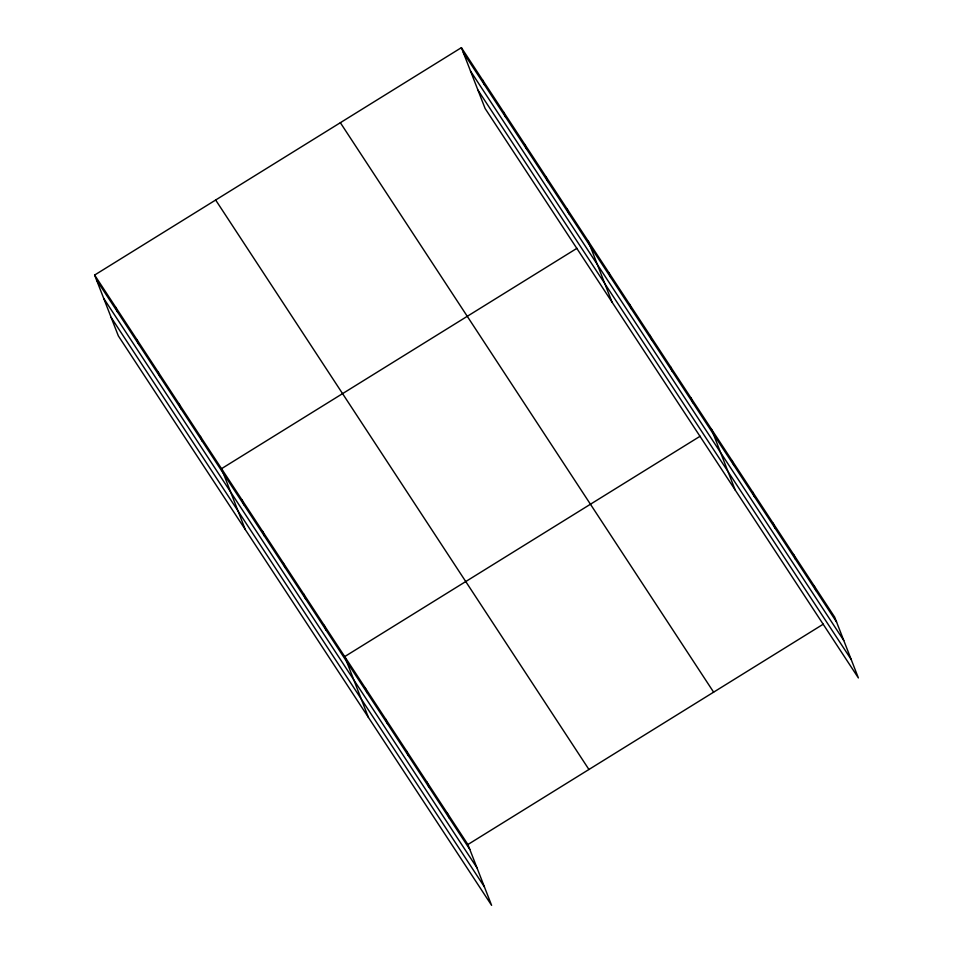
<?xml version="1.0" encoding="UTF-8"?>
<svg xmlns="http://www.w3.org/2000/svg" width="953" height="953" viewBox="0 0 953 953"><rect width="100%" height="100%" fill="white"/><g stroke="black" fill="none" stroke-linecap="round" stroke-linejoin="round"><path stroke-width="1.43" d="M94.621 275.06L467.899 844.525L491.605 905.35L118.339 335.885L94.621 275.06L461.395 47.65L834.661 617.115L858.379 677.94L485.101 108.475L461.395 47.65M576.958 248.304L221.537 468.673L245.255 529.499M700.133 436.224L344.712 656.593L368.43 717.43M467.899 844.525L823.309 624.155M463.301 52.546L836.567 622.011M470.496 71.01L843.762 640.476M477.906 90.023L851.184 659.488M340.352 122.699L713.63 692.164M215.652 200.011L588.93 769.476M96.539 279.956L469.805 849.421M103.734 298.408L477 867.873M111.144 317.432L484.41 886.898M814.124 585.797L816.042 590.693M793.599 554.479L795.505 559.375M773.074 523.149L774.98 528.057M752.536 491.831L754.454 496.727M732.011 460.513L733.917 465.409M711.474 429.195L735.192 490.021M690.949 397.866L692.855 402.774M670.424 366.548L672.33 371.456M649.886 335.23L651.804 340.126M629.361 303.912L631.267 308.808M608.836 272.594L610.742 277.49M588.299 241.264L612.017 302.101M567.154 208.993L569.06 213.901M545.998 176.734L547.904 181.63M524.841 144.463L526.759 149.359M503.696 112.192L505.602 117.088M482.54 79.921L484.446 84.817M447.362 813.195L449.28 818.103M426.837 781.877L428.743 786.785M406.3 750.559L408.218 755.455M385.774 719.241L387.68 724.137M365.249 687.923L367.155 692.819M324.187 625.275L326.093 630.171M303.662 593.957L305.568 598.853M283.124 562.639L285.042 567.535M262.599 531.309L264.505 536.217M242.062 499.991L243.98 504.899M200.38 436.403L202.298 441.299M179.235 404.132L181.141 409.04M158.079 371.861L159.997 376.769M136.934 339.59L138.84 344.498M115.778 307.331L117.684 312.227"/></g></svg>
